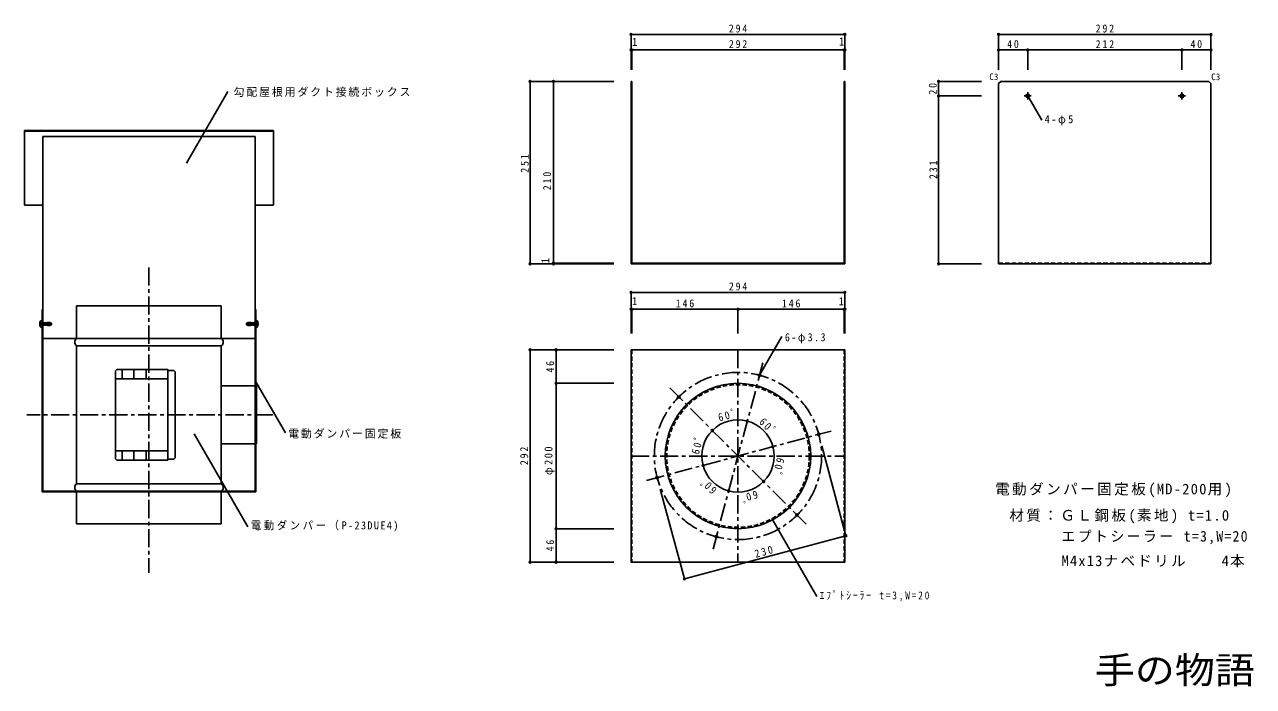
# Model space of a CAD drawing. Units: millimetres at full size, sheet at 1:5. Extents: x -797 to 893, y -454 to 457.
import ezdxf
from ezdxf.enums import TextEntityAlignment as Align

# ---------------------------------------------------------------- set-up
doc = ezdxf.new("R2010")
doc.units = ezdxf.units.MM
doc.header["$LTSCALE"] = 5
doc.header["$PDMODE"] = 32
doc.header["$PDSIZE"] = 2.5
doc.linetypes.add('CHAIN1', pattern=[8, 5, -1, 1, -1])
doc.linetypes.add('DASHED1', pattern=[1.8, 1.2, -0.6])
doc.layers.add('0-0', color=7, linetype='Continuous')
doc.styles.add('ＭＳ ゴシック', font='')
doc.styles.get('ＭＳ ゴシック').set_extended_font_data('MS Gothic')

msp = doc.modelspace()

# ---------------------------------------------------------------- linework, layer by layer
at = {"layer": '0-0', "color": 4}
for p, q in [((36.934, 443.283), (330.934, 443.283)), ((36.934, 443.283), (36.934, 394.519)), ((330.934, 443.283), (330.934, 394.519)), ((542.234, 443.283), (834.234, 443.283)), ((542.234, 443.283), (542.234, 394.519)), ((834.234, 443.283), (834.234, 394.519)), ((36.934, 421.898), (37.934, 421.898)), ((36.934, 421.898), (36.934, 394.519)), ((37.934, 421.898), (37.934, 394.519)), ((37.934, 421.898), (329.934, 421.898)), ((329.934, 421.898), (329.934, 394.519)), ((329.934, 421.898), (330.934, 421.898)), ((330.934, 421.898), (330.934, 394.519)), ((542.234, 421.898), (582.234, 421.898)), ((542.234, 421.898), (542.234, 394.519)), ((582.234, 421.898), (582.234, 394.519)), ((582.234, 421.898), (794.234, 421.898)), ((794.234, 421.898), (794.234, 394.519)), ((794.234, 421.898), (834.234, 421.898)), ((834.234, 421.898), (834.234, 394.519)), ((-101.914, 378.686), (13.386, 378.686)), ((-101.914, 378.686), (-101.914, 127.686)), ((-69.679, 378.686), (13.386, 378.686)), ((-69.679, 128.686), (-69.679, 378.686)), ((459.807, 378.686), (459.807, 358.686)), ((459.807, 378.686), (518.646, 378.686)), ((-574.248, 266.362), (-517.515, 364.627)), ((459.807, 358.686), (518.646, 358.686)), ((459.807, 358.686), (459.807, 127.686)), ((582.234, 358.686), (601.599, 325.144)), ((-101.914, 127.686), (13.386, 127.686)), ((-69.679, 127.686), (-69.679, 128.686)), ((-69.679, 128.686), (13.386, 128.686)), ((-69.679, 128.686), (13.386, 128.686)), ((-69.679, 127.686), (13.386, 127.686)), ((459.807, 127.686), (518.646, 127.686)), ((36.934, 88.503), (330.934, 88.503)), ((36.934, 88.503), (36.934, 31.912)), ((330.934, 88.503), (330.934, 31.912)), ((36.934, 65.195), (37.934, 65.195)), ((36.934, 65.195), (36.934, 31.912)), ((37.934, 65.195), (37.934, 31.912)), ((37.934, 65.195), (183.934, 65.195)), ((183.934, 65.195), (183.934, 31.912)), ((183.934, 65.195), (329.934, 65.195)), ((329.934, 65.195), (329.934, 31.912)), ((329.934, 65.195), (330.934, 65.195)), ((330.934, 65.195), (330.934, 31.912)), ((213.698, -25.554), (244.445, 27.702)), ((-101.914, 9.364), (-101.914, -282.636)), ((-101.914, 9.364), (13.386, 9.364)), ((-66.105, 9.364), (-66.105, -36.636)), ((-66.105, 9.364), (13.386, 9.364)), ((-478.852, -34.434), (-438.225, -104.803)), ((-66.105, -36.636), (13.386, -36.636)), ((-66.105, -36.636), (-66.105, -236.636)), ((-563.813, -106.164), (-490.058, -233.911)), ((332.367, -246.27), (299.282, -122.795)), ((110.204, -305.798), (77.119, -182.324)), ((230.631, -222.795), (292.469, -329.902)), ((-66.105, -236.636), (13.386, -236.636)), ((-66.105, -236.636), (-66.105, -282.636)), ((110.204, -305.798), (332.367, -246.27)), ((-101.914, -282.636), (13.386, -282.636)), ((-66.105, -282.636), (13.386, -282.636))]:
    msp.add_line(p, q, dxfattribs=at)
at = {"layer": '0-0'}
for p, q in [((36.934, 378.686), (37.934, 378.686)), ((36.934, 378.686), (36.934, 127.686)), ((37.934, 378.686), (37.934, 128.686)), ((329.934, 378.686), (330.934, 378.686)), ((329.934, 378.686), (329.934, 128.686)), ((330.934, 378.686), (330.934, 127.686)), ((542.234, 375.686), (545.234, 378.686)), ((542.234, 375.686), (542.234, 127.686)), ((831.234, 378.686), (545.234, 378.686)), ((831.234, 378.686), (834.234, 375.686)), ((834.234, 375.686), (834.234, 127.686)), ((-796.852, 310.897), (-454.852, 310.897)), ((-796.852, 310.897), (-796.852, 208.335)), ((-796.852, 310.397), (-454.852, 310.397)), ((-454.852, 310.897), (-454.852, 208.335)), ((-771.852, 303.014), (-479.852, 303.014)), ((-479.852, 303.014), (-479.852, -184.986)), ((-796.852, 208.335), (-771.852, 208.335)), ((-479.852, 208.335), (-454.852, 208.335)), ((36.934, 127.686), (330.934, 127.686)), ((37.934, 128.686), (329.934, 128.686)), ((542.234, 127.686), (834.234, 127.686)), ((-725.352, 25.014), (-725.352, 70.014)), ((-725.352, 70.014), (-526.352, 70.014)), ((-526.352, 25.014), (-526.352, 70.014)), ((-772.852, 65.014), (-771.852, 65.014)), ((-772.852, 65.014), (-772.852, -185.986)), ((-479.852, 65.014), (-478.852, 65.014)), ((-478.852, 65.014), (-478.852, -185.986)), ((-773.912, 49.664), (-773.352, 49.664)), ((-773.912, 40.364), (-773.352, 40.364)), ((-772.852, 40.864), (-772.852, 49.164)), ((-478.852, 49.164), (-478.852, 40.864)), ((-477.793, 49.664), (-478.352, 49.664)), ((-477.793, 40.364), (-478.352, 40.364)), ((-771.852, 25.014), (-479.852, 25.014)), ((-725.352, 25.014), (-526.352, 25.014)), ((-725.352, 25.014), (-526.352, 25.014)), ((-725.352, 15.014), (-526.352, 15.014)), ((-725.352, -174.986), (-725.352, 15.014)), ((-725.352, 15.014), (-526.352, 15.014)), ((-725.352, -174.986), (-725.352, 15.014)), ((-526.352, -174.986), (-526.352, 15.014)), ((-526.352, -174.986), (-526.352, 15.014)), ((36.934, 9.364), (330.934, 9.364)), ((330.934, 9.364), (330.934, -282.636)), ((-669.852, -17.486), (-671.852, -19.486)), ((-671.852, -19.486), (-671.852, -140.486)), ((-599.852, -30.486), (-671.852, -30.486)), ((-599.852, -17.486), (-669.852, -17.486)), ((-662.852, -17.486), (-662.852, -30.486)), ((-646.852, -17.486), (-646.852, -30.486)), ((-629.852, -17.486), (-629.852, -30.486)), ((-599.852, -17.486), (-599.852, -142.486)), ((-599.852, -18.986), (-591.852, -18.986)), ((-591.852, -18.986), (-589.852, -20.986)), ((-589.852, -20.986), (-589.852, -138.986)), ((-526.352, -39.986), (-477.852, -39.986)), ((-478.852, -39.986), (-478.852, -119.986)), ((-477.852, -39.986), (-477.852, -119.986)), ((-671.852, -129.486), (-599.852, -129.486)), ((-662.852, -129.486), (-662.852, -142.486)), ((-646.852, -142.486), (-646.852, -129.486)), ((-629.852, -142.486), (-629.852, -129.486)), ((-526.352, -119.986), (-477.852, -119.986)), ((-671.852, -140.486), (-669.852, -142.486)), ((-669.852, -142.486), (-599.852, -142.486)), ((-599.852, -140.986), (-591.852, -140.986)), ((-589.852, -138.986), (-591.852, -140.986)), ((-725.352, -174.986), (-526.352, -174.986)), ((-725.352, -174.986), (-526.352, -174.986)), ((-725.352, -184.986), (-526.352, -184.986)), ((-725.352, -229.986), (-725.352, -184.986)), ((-725.352, -184.986), (-526.352, -184.986)), ((-725.352, -229.986), (-725.352, -184.986)), ((-526.352, -229.986), (-526.352, -184.986)), ((-526.352, -229.986), (-526.352, -184.986)), ((-772.852, -185.986), (-478.852, -185.986)), ((-725.352, -229.986), (-526.352, -229.986)), ((-725.352, -229.986), (-526.352, -229.986))]:
    msp.add_line(p, q, dxfattribs=at)
at = {"layer": '0-0', "color": 4, "linetype": 'CHAIN1'}
for p, q in [((577.234, 358.686), (587.234, 358.686)), ((582.234, 363.686), (582.234, 353.686)), ((789.234, 358.686), (799.234, 358.686)), ((794.234, 363.686), (794.234, 353.686)), ((-625.852, 122.876), (-625.852, -297.283)), ((-776.723, 45.014), (-758.852, 45.014)), ((-474.982, 45.014), (-492.852, 45.014)), ((183.934, 9.364), (183.934, -282.636)), ((149.64, -264.621), (218.227, -8.65)), ((277.625, -230.327), (90.242, -42.944)), ((-455.508, -79.986), (-793.938, -79.986)), ((58.363, -170.282), (311.919, -102.342)), ((36.934, -136.636), (330.934, -136.636))]:
    msp.add_line(p, q, dxfattribs=at)
at = {"layer": '0-0', "linetype": 'DASHED1'}
for p, q in [((542.234, 128.686), (834.234, 128.686)), ((-725.352, 70.014), (-526.352, 70.014)), ((-725.352, 25.014), (-725.352, 70.014)), ((-526.352, 25.014), (-526.352, 70.014)), ((-775.723, 47.286), (-773.461, 46.159)), ((-775.723, 42.741), (-773.461, 43.869)), ((-772.352, 46.992), (-772.352, 43.035)), ((-772.352, 46.992), (-772.028, 46.905)), ((-771.885, 47.153), (-772.028, 46.905)), ((-771.316, 43.264), (-772.028, 46.905)), ((-771.885, 47.153), (-771.636, 47.153)), ((-770.967, 42.659), (-771.885, 47.153)), ((-771.636, 47.153), (-771.412, 46.764)), ((-771.636, 47.153), (-770.967, 42.659)), ((-770.967, 42.659), (-771.316, 43.264)), ((-770.173, 47.369), (-770.523, 46.764)), ((-769.729, 43.264), (-770.523, 46.764)), ((-770.173, 47.369), (-769.824, 46.764)), ((-770.173, 47.369), (-769.38, 42.659)), ((-769.38, 42.659), (-769.729, 43.264)), ((-768.586, 47.369), (-768.935, 46.764)), ((-768.141, 43.264), (-768.935, 46.764)), ((-768.586, 47.369), (-768.237, 46.764)), ((-768.586, 47.369), (-767.792, 42.659)), ((-767.443, 43.264), (-768.237, 46.764)), ((-768.237, 46.764), (-767.348, 46.764)), ((-767.792, 42.659), (-768.141, 43.264)), ((-767.792, 42.659), (-767.443, 43.264)), ((-767.443, 43.264), (-766.554, 43.264)), ((-766.998, 47.369), (-767.348, 46.764)), ((-766.554, 43.264), (-767.348, 46.764)), ((-766.998, 47.369), (-766.649, 46.764)), ((-766.998, 47.369), (-766.205, 42.659)), ((-765.894, 43.197), (-766.649, 46.764)), ((-766.649, 46.764), (-766.269, 46.764)), ((-766.205, 42.659), (-766.554, 43.264)), ((-765.702, 46.864), (-766.269, 46.764)), ((-766.205, 42.659), (-765.894, 43.197)), ((-764.852, 43.014), (-765.894, 43.197)), ((-765.561, 47.108), (-765.702, 46.864)), ((-765.671, 46.759), (-765.702, 46.864)), ((-765.561, 47.108), (-765.499, 46.837)), ((-764.852, 47.013), (-765.173, 46.957)), ((-765.171, 46.94), (-765.173, 46.957)), ((-764.852, 44.055), (-765.071, 46.034)), ((-764.852, 47.014), (-761.321, 47.014)), ((-764.852, 47.014), (-764.852, 47.014)), ((-764.852, 45.999), (-764.461, 45.999)), ((-764.852, 45.999), (-764.852, 43.014)), ((-764.852, 43.014), (-761.321, 43.014)), ((-764.461, 45.999), (-760.788, 45.015)), ((-760.267, 44.875), (-762.062, 47.014)), ((-761.321, 47.014), (-759.852, 45.264)), ((-761.321, 43.014), (-759.852, 44.764)), ((-759.852, 45.264), (-759.852, 44.764)), ((-490.384, 47.014), (-491.852, 45.264)), ((-491.852, 44.764), (-491.852, 45.264)), ((-490.384, 43.014), (-491.852, 44.764)), ((-491.437, 45.152), (-489.643, 43.014)), ((-487.243, 44.029), (-490.917, 45.013)), ((-486.852, 47.014), (-490.384, 47.014)), ((-486.852, 43.014), (-490.384, 43.014)), ((-486.852, 44.029), (-487.243, 44.029)), ((-486.852, 44.029), (-486.852, 47.014)), ((-486.852, 47.014), (-485.811, 46.83)), ((-486.852, 45.973), (-486.634, 43.993)), ((-486.852, 43.014), (-486.532, 43.071)), ((-486.852, 43.014), (-486.852, 43.014)), ((-486.534, 43.088), (-486.532, 43.071)), ((-486.143, 42.92), (-486.206, 43.19)), ((-486.143, 42.92), (-486.002, 43.164)), ((-486.034, 43.268), (-486.002, 43.164)), ((-486.002, 43.164), (-485.436, 43.264)), ((-485.5, 47.369), (-485.811, 46.83)), ((-485.811, 46.83), (-485.056, 43.264)), ((-484.706, 42.659), (-485.5, 47.369)), ((-485.5, 47.369), (-485.151, 46.764)), ((-485.056, 43.264), (-485.436, 43.264)), ((-485.151, 46.764), (-484.357, 43.264)), ((-484.262, 46.764), (-485.151, 46.764)), ((-484.706, 42.659), (-485.056, 43.264)), ((-484.706, 42.659), (-484.357, 43.264)), ((-483.468, 43.264), (-484.357, 43.264)), ((-483.913, 47.369), (-484.262, 46.764)), ((-484.262, 46.764), (-483.468, 43.264)), ((-483.119, 42.659), (-483.913, 47.369)), ((-483.913, 47.369), (-483.563, 46.764)), ((-483.563, 46.764), (-482.77, 43.264)), ((-483.119, 42.659), (-483.468, 43.264)), ((-483.119, 42.659), (-482.77, 43.264)), ((-481.531, 42.659), (-482.325, 47.369)), ((-482.325, 47.369), (-481.976, 46.764)), ((-481.976, 46.764), (-481.182, 43.264)), ((-481.531, 42.659), (-481.881, 43.264)), ((-481.531, 42.659), (-481.182, 43.264)), ((-480.738, 47.369), (-480.388, 46.764)), ((-480.738, 47.369), (-479.819, 42.874)), ((-480.068, 42.874), (-480.738, 47.369)), ((-480.388, 46.764), (-479.676, 43.122)), ((-480.068, 42.874), (-480.293, 43.264)), ((-479.819, 42.874), (-480.068, 42.874)), ((-479.819, 42.874), (-479.676, 43.122)), ((-479.352, 43.035), (-479.676, 43.122)), ((-479.352, 43.035), (-479.352, 46.992)), ((-475.982, 47.286), (-478.244, 46.159)), ((-475.982, 42.741), (-478.244, 43.869)), ((37.934, 9.364), (37.934, -282.636)), ((329.934, 9.364), (329.934, -282.636))]:
    msp.add_line(p, q, dxfattribs=at)
at = {"layer": '0-0'}
for points in [[(-771.852, 303.014), (-771.852, -184.986), (-479.852, -184.986)], [(-776.037, 44.517), (-775.723, 44.537), (-775.723, 45.491), (-776.037, 45.511)], [(-475.668, 45.511), (-475.982, 45.491), (-475.982, 44.537), (-475.668, 44.517)], [(36.934, 9.364), (36.934, -282.636), (330.934, -282.636)]]:
    msp.add_lwpolyline(points, dxfattribs=at)
at = {"layer": '0-0', "linetype": 'DASHED1'}
for points in [[(-773.461, 46.159), (-772.852, 45.014), (-773.461, 43.869)], [(-772.352, 43.035), (-771.5, 43.264), (-771.316, 43.264)], [(-770.618, 43.264), (-771.412, 46.764), (-770.523, 46.764)], [(-770.967, 42.659), (-770.618, 43.264), (-769.729, 43.264)], [(-769.03, 43.264), (-769.824, 46.764), (-768.935, 46.764)], [(-769.38, 42.659), (-769.03, 43.264), (-768.141, 43.264)], [(-764.852, 47.014), (-765.328, 46.895), (-765.633, 46.779), (-765.806, 46.664), (-765.881, 46.554), (-765.894, 46.449), (-765.872, 46.351), (-765.795, 46.259), (-765.624, 46.17), (-765.322, 46.084), (-764.852, 45.999)], [(-765.561, 47.108), (-765.26, 47.108), (-765.173, 46.957)], [(-765.324, 46.084), (-764.852, 44.055), (-765.478, 46.123)], [(-761.321, 43.014), (-761.566, 43.303), (-761.832, 43.612), (-762.092, 43.923), (-762.318, 44.219), (-762.485, 44.484), (-762.565, 44.699), (-762.532, 44.847), (-762.34, 44.932), (-761.997, 44.983), (-761.577, 45.008), (-761.15, 45.015), (-760.788, 45.015)], [(-759.852, 45.014), (-759.956, 44.966), (-760.059, 44.923), (-760.163, 44.891), (-760.267, 44.875), (-760.397, 44.882), (-760.527, 44.913), (-760.657, 44.96), (-760.788, 45.015)], [(-491.852, 45.014), (-491.749, 45.062), (-491.646, 45.104), (-491.542, 45.136), (-491.437, 45.152), (-491.308, 45.146), (-491.178, 45.115), (-491.047, 45.068), (-490.917, 45.013)], [(-490.384, 47.014), (-490.139, 46.724), (-489.873, 46.416), (-489.613, 46.104), (-489.386, 45.808), (-489.22, 45.544), (-489.139, 45.329), (-489.172, 45.18), (-489.365, 45.096), (-489.707, 45.045), (-490.128, 45.02), (-490.555, 45.012), (-490.917, 45.013)], [(-486.381, 43.943), (-486.852, 45.973), (-486.227, 43.905)], [(-486.852, 43.014), (-486.377, 43.132), (-486.071, 43.249), (-485.899, 43.363), (-485.824, 43.474), (-485.811, 43.579), (-485.833, 43.676), (-485.91, 43.769), (-486.081, 43.858), (-486.383, 43.944), (-486.852, 44.029)], [(-486.143, 42.92), (-486.445, 42.92), (-486.532, 43.07)], [(-482.325, 47.369), (-482.674, 46.764), (-483.563, 46.764)], [(-482.674, 46.764), (-481.881, 43.264), (-482.77, 43.264)], [(-480.738, 47.369), (-481.087, 46.764), (-481.976, 46.764)], [(-481.087, 46.764), (-480.293, 43.264), (-481.182, 43.264)], [(-479.352, 46.992), (-480.205, 46.764), (-480.388, 46.764)], [(-478.244, 43.869), (-478.852, 45.014), (-478.244, 46.159)]]:
    msp.add_lwpolyline(points, dxfattribs=at)
at = {"layer": '0-0'}
for centre, radius in [((582.234, 358.686), 2.5), ((794.234, 358.686), 2.5), ((213.698, -25.554), 1.65), ((183.934, -136.636), 100), ((102.616, -55.318), 1.65), ((295.015, -106.871), 1.65), ((72.852, -166.4), 1.65), ((265.251, -217.953), 1.65), ((154.169, -247.717), 1.65)]:
    msp.add_circle(centre, radius, dxfattribs=at)
at = {"layer": '0-0', "color": 4, "linetype": 'CHAIN1'}
msp.add_circle((183.934, -136.636), 115, dxfattribs=at)
at = {"layer": '0-0', "linetype": 'DASHED1'}
msp.add_circle((183.934, -136.636), 98, dxfattribs=at)
at = {"layer": '0-0'}
for centre, radius, start, end in [((-768.052, 45.014), 8, 149.51233, 176.43692), ((-768.052, 45.014), 8, 183.56306, 210.48766), ((-773.912, 48.464), 1.2, 90, 149.51233), ((-773.912, 41.564), 1.2, 210.48766, 270), ((-773.352, 49.164), 0.5, 0, 90), ((-773.352, 40.864), 0.5, 270, 0), ((-478.352, 49.164), 0.5, 90, 180), ((-478.352, 40.864), 0.5, 180, 270), ((-477.793, 48.464), 1.2, 30.48766, 90), ((-477.793, 41.564), 1.2, 270, 329.51233), ((-483.652, 45.014), 8, 3.56306, 30.48766), ((-483.652, 45.014), 8, 329.51233, 356.43692), ((-721.602, 20.014), 6.25, 126.8699, 233.1301), ((-721.602, 20.014), 6.25, 126.8699, 233.1301), ((-530.102, 20.014), 6.25, 306.8699, 53.1301), ((-530.102, 20.014), 6.25, 306.8699, 53.1301), ((-721.602, -179.986), 6.25, 126.8699, 233.1301), ((-721.602, -179.986), 6.25, 126.8699, 233.1301), ((-530.102, -179.986), 6.25, 306.8699, 53.1301), ((-530.102, -179.986), 6.25, 306.8699, 53.1301)]:
    msp.add_arc(centre, radius, start, end, dxfattribs=at)
at = {"layer": '0-0', "linetype": 'DASHED1'}
for centre, start, end in [((-772.052, 47.734), 180, 247.97568), ((-772.052, 42.294), 112.02431, 180), ((-479.652, 47.734), 292.02431, 0), ((-479.652, 42.294), 0, 67.97568)]:
    msp.add_arc(centre, 0.8, start, end, dxfattribs=at)
at = {"layer": '0-0', "color": 4}
for start, end in [(75, 135), (15, 75), (135, 195), (315, 15), (195, 255), (255, 315)]:
    msp.add_arc((183.934, -136.636), 49.734, start, end, dxfattribs=at)
for p in [(36.934, 443.283), (330.934, 443.283), (542.234, 443.283), (834.234, 443.283), (36.934, 421.898), (37.934, 421.898), (329.934, 421.898), (330.934, 421.898), (542.234, 421.898), (582.234, 421.898), (794.234, 421.898), (834.234, 421.898), (-101.914, 378.686), (-69.679, 378.686), (459.807, 378.686), (459.807, 358.686), (-101.914, 127.686), (-69.679, 128.686), (-69.679, 127.686), (459.807, 127.686), (36.934, 88.503), (330.934, 88.503), (36.934, 65.195), (37.934, 65.195), (183.934, 65.195), (329.934, 65.195), (330.934, 65.195), (-101.914, 9.364), (-66.105, 9.364), (-66.105, -36.636), (148.766, -101.468), (196.806, -88.596), (231.973, -123.763), (135.894, -149.508), (171.061, -184.675), (219.101, -171.803), (-66.105, -236.636), (332.367, -246.27), (-101.914, -282.636), (-66.105, -282.636), (110.204, -305.798)]:
    msp.add_point(p, dxfattribs=at)

# ---------------------------------------------------------------- texts
at = {"layer": '0-0', "style": 'ＭＳ ゴシック'}
for p in [(38.266, 424.273), (322.557, 424.705), (38.049, 67.645), (322.166, 67.519)]:
    msp.add_text('1', height=11, dxfattribs=at).set_placement(p, align=Align.BOTTOM_LEFT)
at = {"layer": '0-0', "color": 4, "style": 'ＭＳ ゴシック'}
for p in [(529.535, 377.776), (834.541, 377.595)]:
    msp.add_text('C3', height=9.164, dxfattribs=at).set_placement(p, align=Align.BOTTOM_LEFT)
at = {"layer": '0-0', "style": 'ＭＳ ゴシック'}
msp.add_text('1', height=11, rotation=90, dxfattribs=at).set_placement((-72.195, 128.536), align=Align.BOTTOM_LEFT)
at = {"layer": '0-0', "style": 'ＭＳ ゴシック', "width": 1.1}
msp.add_text('手の物語', height=36.66, dxfattribs=at).set_placement((674.542, -460.602), align=Align.BOTTOM_LEFT)
at = {"layer": '0-0', "attachment_point": 7, "style": 'ＭＳ ゴシック'}
for s, insert, char_height in [('\\T1.38;\\W0.9;294', (171.434, 445.783), 11), ('\\T1.38;\\W0.9;292', (675.734, 445.783), 11), ('\\T1.38;\\W0.9;292', (171.434, 424.398), 11), ('\\T1.36;\\W0.9;40', (554.109, 424.398), 11), ('\\T1.38;\\W0.9;212', (675.734, 424.398), 11), ('\\T1.36;\\W0.9;40', (806.109, 424.398), 11), ('\\T1.17;勾配屋根用ダクト接続ボックス', (-509.524, 357.327), 11), ('\\T1.29;\\W0.95;4-φ5', (605.531, 318.098), 11), ('\\T1.38;\\W0.9;294', (171.434, 91.003), 11), ('\\T1.38;\\W0.9;146', (98.434, 67.695), 11), ('\\T1.38;\\W0.9;146', (244.434, 67.695), 11), ('\\T1.32;\\W0.9;6-φ3.3', (248.484, 18.265), 11), ('\\T1.17;電動ダンパー固定板', (-434.533, -112.646), 11), ('\\T1.17;電動ダンパー固定板(MD-200用)', (537.429, -193.286), 14.66), ('\\T1.17;材質：ＧＬ鋼板(素地)\\~t=1.0', (556.971, -229.431), 14.66), ('\\T1.25;\\W0.95;電動ダンパー（P-23DUE4)', (-485.797, -240.481), 11), ('\\T1.18;\\W0.95;エプトシーラー\\~t=3,W=20', (628.709, -258.134), 14.66), ('\\T1.16;M4x13ナベドリル\u3000\u30004本', (628.76, -289.676), 14.66), ('\\T1.4;\\W0.85;ｴﾌﾟﾄｼｰﾗｰ\\~t=3,W=20', (296.139, -336.671), 11)]:
    msp.add_mtext(s, dxfattribs=dict(at, insert=insert, char_height=char_height))
at = {"layer": '0-0', "char_height": 11, "attachment_point": 7, "style": 'ＭＳ ゴシック'}
for s, insert, rotation in [('\\T1.36;\\W0.9;20', (457.307, 360.561), 90), ('\\T1.38;\\W0.9;251', (-103.617, 253.129), 90), ('\\T1.38;\\W0.9;210', (-72.894, 229.015), 90), ('\\T1.38;\\W0.9;231', (458.134, 244.443), 90), ('\\T1.36;\\W0.9;46', (-68.605, -21.761), 90), ('\\T1.38;\\W0.9;60ﾟ', (158.34, -89.416), 15), ('\\T1.37;\\W0.9;60ﾟ', (212.03, -90.861), 315), ('\\T1.37;\\W0.9;60ﾟ', (130.244, -135.19), 75), ('\\T1.38;\\W0.9;292', (-104.414, -149.136), 90), ('\\T1.29;\\W0.95;φ200', (-68.136, -162.887), 90), ('\\T1.37;\\W0.9;60ﾟ', (237.623, -138.081), 255), ('\\T1.37;\\W0.9;60ﾟ', (155.837, -182.41), 135), ('\\T1.38;\\W0.9;60ﾟ', (209.527, -183.855), 195), ('\\T1.36;\\W0.9;46', (-68.605, -267.761), 90), ('\\T1.38;\\W0.9;230', (208.564, -276.855), 15)]:
    msp.add_mtext(s, dxfattribs=dict(at, insert=insert, rotation=rotation))

doc.saveas('drawing.dxf')
